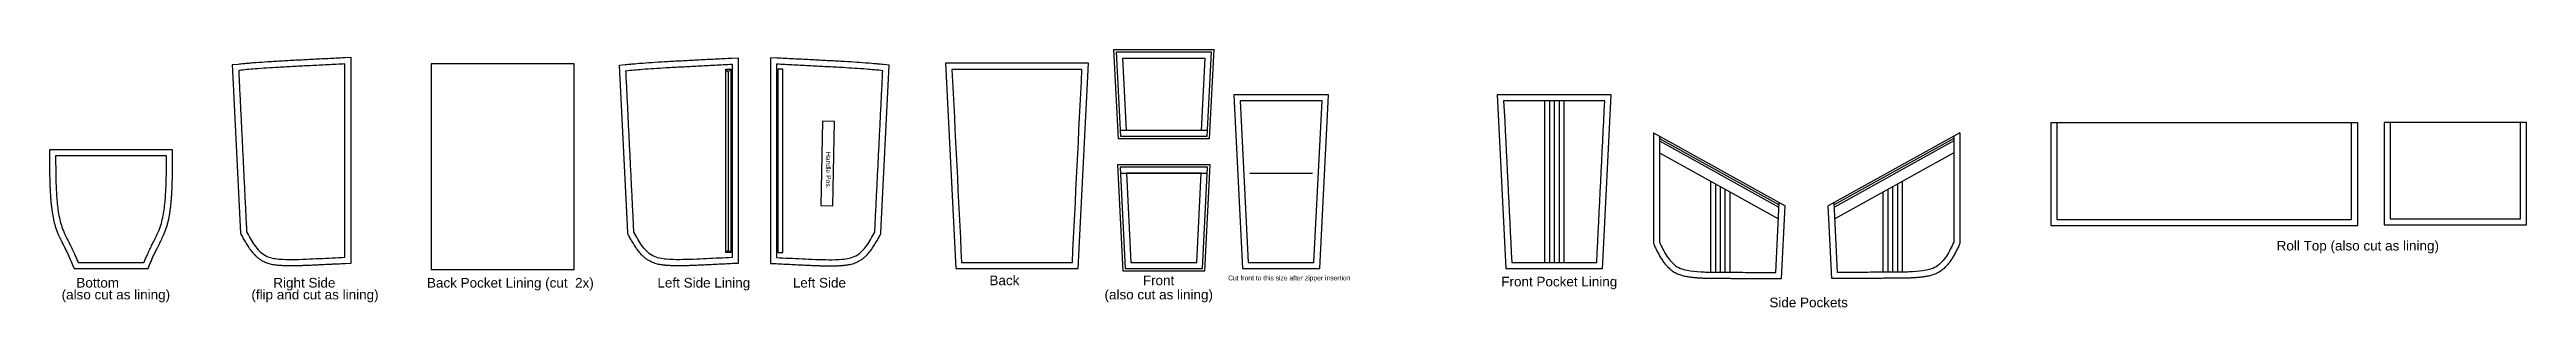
# Model space of a CAD drawing. Header units: millimetres. Extents: x 262 to 5403, y 3675 to 4209.
import ezdxf

# ---------------------------------------------------------------- set-up
doc = ezdxf.new("R2010")
doc.units = ezdxf.units.MM
doc.layers.add('Default', color=18, linetype='Continuous', true_color=0x000000)
doc.styles.add('Default', font='arial.ttf')

msp = doc.modelspace()

# ---------------------------------------------------------------- linework, layer by layer
at = {"layer": 'Default'}
for p, q in [((1670.8, 4163.6), (1665.8, 4168.6)), ((1670.8, 4163.6), (1675.8, 4168.6)), ((1670.8, 4163.6), (1670.8, 3793.6)), ((3365.3, 4102.9), (3365.3, 3767.9)), ((3405.3, 4102.9), (3365.3, 4102.9)), ((3375.3, 4102.9), (3375.3, 3767.9)), ((3385.3, 4102.9), (3385.3, 3767.9)), ((3395.3, 4102.9), (3395.3, 3767.9)), ((3395.3, 4102.9), (3395.3, 3767.9)), ((3405.3, 4102.9), (3405.3, 3767.9)), ((2665.1, 4041.8), (2484.6, 4041.8)), ((3591.1, 4037.1), (3864.5, 3885.5)), ((3591.1, 4037.1), (3591.1, 3806.9)), ((3603.8, 4025.1), (3851.9, 3887.5)), ((3603.8, 4020.1), (3851.7, 3882.6)), ((4227.4, 4037.1), (3954, 3885.5)), ((4214.7, 4025.1), (3966.6, 3887.5)), ((4214.7, 4020.1), (3966.8, 3882.6)), ((4227.4, 4037.1), (4227.4, 3806.9)), ((5053.2, 4057.2), (4415.8, 4057.2)), ((5403.5, 4058.3), (5108.1, 4058.3)), ((3603.8, 3995.1), (3850.5, 3858.3)), ((4214.7, 3995.1), (3968, 3858.3)), ((2484.6, 3952.9), (2665.1, 3952.9)), ((2753.3, 3952.9), (2883.3, 3952.9)), ((3710.4, 3747.7), (3710.4, 3936)), ((3720.4, 3747.7), (3720.4, 3930.4)), ((3730.4, 3747.7), (3730.4, 3924.9)), ((3740.4, 3747.7), (3740.4, 3919.4)), ((3750.4, 3747.7), (3750.4, 3913.8)), ((4068.2, 3747.7), (4068.2, 3913.8)), ((4078.2, 3747.7), (4078.2, 3919.4)), ((4088.2, 3747.7), (4088.2, 3924.9)), ((4098.2, 3747.7), (4098.2, 3930.4)), ((4108.2, 3747.7), (4108.2, 3936)), ((3857.1, 3734.6), (3864.5, 3885.5)), ((3961.4, 3734.6), (3954, 3885.5)), ((3591.1, 3806.9), (3592.4, 3804.3)), ((4227.4, 3806.9), (4226.2, 3804.3)), ((1670.8, 3793.6), (1665.8, 3788.6)), ((1670.8, 3793.6), (1675.8, 3788.6)), ((3365.3, 3767.9), (3405.3, 3767.9)), ((3710.1, 3735), (3710.2, 3735)), ((3710.2, 3735), (3750.2, 3735)), ((3710.4, 3747.7), (3750.4, 3747.7)), ((3845, 3734.6), (3857.1, 3734.6)), ((3973.5, 3734.6), (3961.4, 3734.6)), ((4108.2, 3747.7), (4068.2, 3747.7)), ((4108.3, 3735), (4068.3, 3735)), ((4108.4, 3735), (4108.3, 3735))]:
    msp.add_line(p, q, dxfattribs=at)
for points in [[(653.1, 4178.8), (641.1, 4177.6), (641.7, 4165.5), (658.4, 3827.7), (659.7, 3825.1)], [(875.6, 3766), (887.6, 3766.6), (887.6, 4193), (874.3, 4192.3)], [(1462.1, 3830), (1445, 4177.1), (1457, 4178.3)], [(1678.2, 4191.8), (1691.5, 4192.5), (1691.5, 3766), (1679.5, 3765.4)], [(1771.5, 4191.8), (1758.1, 4192.5), (1758.1, 3766), (1770.2, 3765.4)], [(1987.6, 3830), (2004.7, 4177.1), (1992.7, 4178.3)], [(3603.8, 4030.1), (3603.8, 3995.1), (3603.8, 3809.8)], [(4214.7, 4030.1), (4214.7, 3995.1), (4214.7, 3809.8)], [(4415.8, 4057.2), (4415.8, 3844.5), (5053.2, 3844.5), (5053.2, 4057.2)], [(4428.5, 4057.2), (4428.5, 3857.2), (5040.5, 3857.2), (5040.5, 4057.2)], [(5108.1, 4058.3), (5108.1, 3845.6), (5403.5, 3845.6), (5403.5, 4058.3)], [(5120.8, 4058.3), (5120.8, 3858.3), (5390.8, 3858.3), (5390.8, 4058.3)], [(517.2, 3988.9), (517.2, 4001.6), (261.8, 4001.6), (261.8, 3988.9)], [(3845, 3747.3), (3852.2, 3892.4)], [(3973.5, 3747.3), (3966.4, 3892.4)], [(1463.6, 3824.6), (1462.3, 3827.1), (1462.1, 3830)], [(1986, 3824.6), (1987.4, 3827.1), (1987.6, 3830)], [(309.5, 3763), (312.8, 3755.2), (321.2, 3755.2)], [(321.2, 3755.2), (466.2, 3755.2), (469.5, 3763)]]:
    msp.add_lwpolyline(points, dxfattribs=at)
for points in [[(1054, 3753), (1351, 3753), (1351, 4180), (1054, 4180)], [(1675.8, 3788.6), (1665.8, 3788.6), (1665.8, 4168.6), (1675.8, 4168.6)], [(1773.8, 3788.6), (1783.8, 3788.6), (1783.8, 4168.6), (1773.8, 4168.6)], [(2142.9, 3755.2), (2397.1, 3755.2), (2418.4, 4181.1), (2121.6, 4181.1)], [(2669.2, 4024.1), (2480.5, 4024.1), (2471.3, 4209.5), (2678.5, 4209.5)], [(2664.4, 4029.1), (2485.3, 4029.1), (2476.5, 4204.5), (2673.2, 4204.5)], [(2652.4, 4041.8), (2497.4, 4041.8), (2489.9, 4191.8), (2659.9, 4191.8)], [(2916.7, 4115.6), (2720, 4115.6), (2738, 3755.2), (2898.7, 3755.2)], [(3490.3, 4115.6), (3267, 4115.6), (3267.6, 4102.2), (3285, 3755.2), (3485.7, 3755.2), (3486.3, 3767.2), (3503.7, 4115.6)], [(2903.3, 4102.9), (2733.3, 4102.9), (2750.1, 3767.9), (2886.6, 3767.9)], [(1862.7, 3886), (1887.7, 3885.5), (1891.3, 4060.5), (1866.4, 4061)], [(2478.8, 3970.6), (2489.8, 3750.2), (2660, 3750.2), (2671, 3970.6)], [(2484, 3965.6), (2494.5, 3755.2), (2655.2, 3755.2), (2665.7, 3965.6)], [(2497.4, 3952.9), (2506.6, 3767.9), (2643.1, 3767.9), (2652.4, 3952.9)]]:
    msp.add_lwpolyline(points, close=True, dxfattribs=at)
for points, knots in [([(874.3, 4192.3), (862.8, 4191.8), (839.9, 4190.6), (806.2, 4188.9), (773.5, 4187.2), (746.9, 4185.8), (727.1, 4184.6), (710.1, 4183.5), (695.2, 4182.5), (681.5, 4181.5), (672.9, 4180.7), (663.6, 4179.9), (657, 4179.2), (653.1, 4178.8)], [672.751902, 672.751902, 672.751902, 672.751902, 707.463841, 741.483169, 773.874424, 805.80004, 821.304087, 833.258221, 856.984506, 866.197233, 874.515112, 882.802913, 894.378577, 894.378577, 894.378577, 894.378577]), ([(874.9, 4179.7), (862.8, 4179), (838.8, 4177.8), (804, 4176.1), (770.2, 4174.3), (739.9, 4172.6), (712.6, 4171), (690.6, 4169.5), (671.3, 4167.9), (660, 4166.7), (654.4, 4166.2)], [1617.485135, 1617.485135, 1617.485135, 1617.485135, 1656.360421, 1695.235706, 1732.752488, 1770.26927, 1798.771993, 1827.274717, 1847.379926, 1867.485135, 1867.485135, 1867.485135, 1867.485135]), ([(1457, 4178.3), (1460.9, 4178.7), (1466.1, 4179.2), (1472.8, 4179.8), (1481.3, 4180.6), (1496.4, 4181.8), (1519.3, 4183.4), (1547, 4185), (1577.5, 4186.7), (1610.2, 4188.4), (1643.8, 4190.1), (1666.7, 4191.2), (1678.2, 4191.8)], [339.802265, 339.802265, 339.802265, 339.802265, 351.508107, 355.628678, 359.764121, 377.289945, 400.968422, 428.635385, 460.499021, 492.832108, 526.784176, 561.426285, 561.426285, 561.426285, 561.426285]), ([(1458.3, 4165.6), (1463.9, 4166.2), (1475.1, 4167.3), (1494.5, 4169), (1516.5, 4170.5), (1543.8, 4172.1), (1574.1, 4173.8), (1607.9, 4175.5), (1642.7, 4177.3), (1666.7, 4178.5), (1678.8, 4179.1)], [0, 0, 0, 0, 20.105209, 40.210419, 68.713142, 97.215865, 134.732647, 172.249429, 211.124714, 250, 250, 250, 250]), ([(1991.4, 4165.6), (1985.8, 4166.2), (1974.5, 4167.3), (1955.2, 4169), (1933.2, 4170.5), (1905.9, 4172.1), (1875.6, 4173.8), (1841.8, 4175.5), (1807, 4177.3), (1783, 4178.5), (1770.8, 4179.1)], [0, 0, 0, 0, 20.105209, 40.210419, 68.713142, 97.215865, 134.732647, 172.249429, 211.124714, 250, 250, 250, 250]), ([(1992.7, 4178.3), (1988.8, 4178.7), (1983.5, 4179.2), (1976.9, 4179.8), (1968.4, 4180.6), (1953.3, 4181.8), (1930.4, 4183.4), (1902.7, 4185), (1872.1, 4186.7), (1839.4, 4188.4), (1805.8, 4190.1), (1783, 4191.2), (1771.5, 4191.8)], [339.802265, 339.802265, 339.802265, 339.802265, 351.508107, 355.628678, 359.764121, 377.289945, 400.968422, 428.635385, 460.499021, 492.832108, 526.784176, 561.426285, 561.426285, 561.426285, 561.426285]), ([(261.8, 3988.9), (261.8, 3979.8), (261.8, 3961.6), (262.1, 3941), (262.5, 3928.1), (262.8, 3921.9), (263.2, 3913.2), (263.8, 3903.6), (264.6, 3893.9), (265.3, 3886.7), (266.2, 3879.5), (267.6, 3869.7), (269.3, 3859.9), (271.6, 3850.1), (274.4, 3840), (277.5, 3831.4), (280.4, 3824.5), (282.2, 3820.5), (284, 3816.8), (285.7, 3813.3), (287.8, 3809.1), (289.9, 3805.1), (291.9, 3801.1), (293.5, 3798), (295.3, 3794.3), (297.5, 3789.9), (299.5, 3785.5), (301.5, 3781.3), (304.9, 3773.8), (307.5, 3767.8), (309.5, 3763)], [694.299409, 694.299409, 694.299409, 694.299409, 721.571357, 749.089902, 756.014076, 760.454694, 767.636576, 782.093101, 789.36986, 796.627991, 803.918336, 811.280229, 826.14962, 833.811092, 841.593666, 857.297423, 861.182858, 864.279129, 870.363112, 873.351086, 876.303678, 884.182928, 887.069774, 889.717564, 894.606596, 899.481024, 904.325814, 909.171601, 913.430135, 928.993542, 928.993542, 928.993542, 928.993542]), ([(274.5, 3988.9), (274.5, 3967.9), (274.5, 3941.5), (276.1, 3909.6), (277.3, 3893.4), (279.2, 3877.2), (282, 3861), (286, 3844.9), (291.5, 3830.3), (297.9, 3817.3), (303.7, 3806), (309.1, 3795.2), (313.6, 3785.4), (317.7, 3776.3), (320.1, 3770.7), (321.2, 3767.9)], [919.668496, 919.668496, 919.668496, 919.668496, 982.689187, 999.042893, 1015.396599, 1031.71323, 1048.029862, 1064.673213, 1081.432818, 1094.758523, 1108.084228, 1119.591816, 1131.099403, 1140.300969, 1149.502536, 1149.502536, 1149.502536, 1149.502536]), ([(457.7, 3767.9), (458.9, 3770.7), (461.3, 3776.3), (465.4, 3785.4), (469.9, 3795.2), (475.3, 3806), (481.1, 3817.3), (487.5, 3830.3), (493, 3844.9), (497, 3861), (499.8, 3877.2), (501.7, 3893.4), (502.9, 3909.6), (504.5, 3941.5), (504.5, 3967.9), (504.5, 3988.9)], [459.834248, 459.834248, 459.834248, 459.834248, 469.035814, 478.23738, 489.744968, 501.252556, 514.578261, 527.903966, 544.663571, 561.306922, 577.623553, 593.940184, 610.29389, 626.647596, 689.668288, 689.668288, 689.668288, 689.668288]), ([(469.5, 3763), (471.5, 3767.8), (474.7, 3775.3), (478.8, 3784.2), (481.5, 3789.9), (483.7, 3794.3), (485.5, 3798), (487.1, 3801.1), (489.1, 3805.1), (491.7, 3810), (494.6, 3816), (496.8, 3820.5), (498.6, 3824.5), (501.5, 3831.4), (504.2, 3838.8), (506.4, 3846.3), (507.7, 3851.3), (509.1, 3857.5), (510.6, 3864.9), (511.8, 3872.2), (512.8, 3879.4), (513.7, 3886.7), (514.3, 3892.7), (514.7, 3897.6), (515.1, 3902.4), (515.5, 3908.4), (515.9, 3915.6), (516.2, 3921.9), (516.5, 3928.1), (516.9, 3941), (517.2, 3961.6), (517.2, 3979.8), (517.2, 3988.9)], [214.97428, 214.97428, 214.97428, 214.97428, 230.537687, 239.642008, 244.486798, 249.361226, 254.250258, 256.898048, 259.784894, 267.664144, 273.60471, 279.688693, 282.784964, 286.670399, 302.374156, 306.265443, 310.15673, 317.818202, 325.252897, 332.687593, 340.013712, 347.339831, 354.597962, 358.236341, 361.874721, 369.102983, 376.331246, 383.513128, 387.953746, 394.87792, 422.396465, 449.668413, 449.668413, 449.668413, 449.668413]), ([(659.7, 3825.1), (661.3, 3822.2), (663.7, 3817.8), (667.1, 3811.9), (669.8, 3807.5), (672.6, 3803), (675, 3799.4), (677, 3796.5), (679, 3793.7), (681.7, 3790.2), (685.1, 3786.2), (688.9, 3782.2), (692.4, 3779.1), (695.1, 3776.9), (697.2, 3775.3), (699.4, 3773.8), (702, 3772.2), (705.3, 3770.4), (708.7, 3768.8), (712.1, 3767.4), (715.4, 3766.2), (719.6, 3765), (724.6, 3763.9), (729.5, 3763.1), (733.5, 3762.7), (736.2, 3762.4), (737.7, 3762.3), (739.1, 3762.2), (743.2, 3761.9), (749.9, 3761.6), (757.3, 3761.5), (762.5, 3761.4), (765.3, 3761.4), (769.4, 3761.5), (775.6, 3761.6), (784.1, 3761.8), (792.8, 3762.1), (802.7, 3762.5), (811.7, 3762.9), (820.3, 3763.3), (830.3, 3763.7), (841.1, 3764.3), (851.8, 3764.8), (862.4, 3765.3), (870.3, 3765.7), (875.6, 3766)], [0, 0, 0, 0, 9.881448, 15.070194, 20.315877, 25.577504, 30.820503, 33.423876, 36.002623, 41.245848, 46.598969, 51.949423, 57.633191, 60.499419, 62.599722, 65.531571, 68.495894, 71.45305, 77.024324, 79.751038, 82.418181, 87.654062, 92.751092, 97.715235, 102.585232, 104.992609, 105.821442, 106.944018, 109.195184, 118.151229, 127.056715, 131.454237, 133.612295, 135.638001, 143.676241, 152.243385, 161.064411, 169.912324, 182.031102, 187.951681, 195.858086, 212.093776, 220.147468, 228.077394, 243.933624, 243.933624, 243.933624, 243.933624]), ([(670.9, 3831.2), (675.8, 3822.1), (681.7, 3811.7), (690.7, 3799.1), (694, 3795.2), (701.5, 3787.8), (705.5, 3784.7), (719.1, 3777.4), (728.2, 3775.8), (747.3, 3774.3), (757.1, 3774.1), (782.7, 3774.2), (805.4, 3775.3), (830.7, 3776.5), (839.6, 3776.9), (857.4, 3777.8), (866.2, 3778.2), (874.9, 3778.7)], [986.834215, 986.834215, 986.834215, 986.834215, 1018.354827, 1018.354827, 1034.234632, 1034.234632, 1050.363106, 1050.363106, 1081.192927, 1081.192927, 1110.073924, 1110.073924, 1160.969792, 1160.969792, 1189.046068, 1189.046068, 1216.487376, 1216.487376, 1216.487376, 1216.487376]), ([(1679.5, 3765.4), (1674.2, 3765.2), (1663.6, 3764.6), (1647.6, 3763.8), (1634.2, 3763.2), (1624.2, 3762.7), (1615.6, 3762.3), (1606.6, 3761.9), (1596.7, 3761.5), (1587.9, 3761.2), (1580.8, 3761), (1575.2, 3760.9), (1571.9, 3760.9), (1569.2, 3760.9), (1566.3, 3760.9), (1561.2, 3760.9), (1553.7, 3761.1), (1547.1, 3761.4), (1542.7, 3761.7), (1540.5, 3761.9), (1537.4, 3762.1), (1533.4, 3762.6), (1528.4, 3763.4), (1523.5, 3764.5), (1518.4, 3765.9), (1513.4, 3767.8), (1509.2, 3769.8), (1505.8, 3771.7), (1503.3, 3773.3), (1501.1, 3774.8), (1499, 3776.3), (1496.2, 3778.6), (1492.8, 3781.7), (1489, 3785.6), (1485.6, 3789.7), (1483.2, 3792.8), (1481.6, 3794.9), (1480.6, 3796.3), (1478.9, 3798.8), (1476.5, 3802.4), (1473.7, 3806.9), (1471, 3811.4), (1467.6, 3817.3), (1465.2, 3821.7), (1463.6, 3824.6)], [991.511195, 991.511195, 991.511195, 991.511195, 1007.367529, 1023.350986, 1039.586636, 1047.493384, 1053.415289, 1065.538423, 1074.390069, 1083.214701, 1091.78474, 1095.898671, 1099.824586, 1101.849974, 1104.007063, 1108.402059, 1117.30126, 1126.251282, 1128.501221, 1130.451846, 1132.859225, 1137.729326, 1142.693708, 1147.791116, 1153.027518, 1158.422039, 1163.99412, 1166.950075, 1169.912917, 1172.84328, 1174.942502, 1177.807228, 1183.487914, 1188.83558, 1194.185992, 1199.426627, 1200.717834, 1202.004828, 1204.609553, 1209.855218, 1215.119467, 1220.367733, 1225.559018, 1235.445302, 1235.445302, 1235.445302, 1235.445302]), ([(1678.8, 3778.1), (1670, 3777.7), (1661.3, 3777.2), (1643.5, 3776.4), (1634.5, 3775.9), (1609.3, 3774.7), (1586.5, 3773.7), (1561, 3773.6), (1551.2, 3773.7), (1532.1, 3775.3), (1523, 3776.9), (1509.4, 3784.2), (1505.3, 3787.3), (1497.8, 3794.6), (1494.6, 3798.6), (1485.6, 3811.2), (1479.7, 3821.6), (1474.8, 3830.6)], [650.997759, 650.997759, 650.997759, 650.997759, 678.440245, 678.440245, 706.517791, 706.517791, 757.418695, 757.418695, 786.289949, 786.289949, 817.123721, 817.123721, 833.243449, 833.243449, 849.115193, 849.115193, 880.65095, 880.65095, 880.65095, 880.65095]), ([(1770.2, 3765.4), (1775.5, 3765.2), (1786.1, 3764.6), (1802.1, 3763.8), (1815.5, 3763.2), (1825.5, 3762.7), (1834.1, 3762.3), (1843.1, 3761.9), (1853, 3761.5), (1861.7, 3761.2), (1868.9, 3761), (1874.4, 3760.9), (1877.8, 3760.9), (1880.5, 3760.9), (1883.4, 3760.9), (1888.5, 3760.9), (1895.9, 3761.1), (1902.6, 3761.4), (1907, 3761.7), (1909.2, 3761.9), (1912.2, 3762.1), (1916.3, 3762.6), (1921.2, 3763.4), (1926.2, 3764.5), (1931.2, 3765.9), (1936.3, 3767.8), (1940.5, 3769.8), (1943.8, 3771.7), (1946.3, 3773.3), (1948.5, 3774.8), (1950.7, 3776.3), (1953.4, 3778.6), (1956.8, 3781.7), (1960.6, 3785.6), (1964.1, 3789.7), (1966.5, 3792.8), (1968.1, 3794.9), (1969.1, 3796.3), (1970.8, 3798.8), (1973.2, 3802.4), (1976, 3806.9), (1978.7, 3811.4), (1982.1, 3817.3), (1984.5, 3821.7), (1986, 3824.6)], [991.511195, 991.511195, 991.511195, 991.511195, 1007.367529, 1023.350986, 1039.586636, 1047.493384, 1053.415289, 1065.538423, 1074.390069, 1083.214701, 1091.78474, 1095.898671, 1099.824586, 1101.849974, 1104.007063, 1108.402059, 1117.30126, 1126.251282, 1128.501221, 1130.451846, 1132.859225, 1137.729326, 1142.693708, 1147.791116, 1153.027518, 1158.422039, 1163.99412, 1166.950075, 1169.912917, 1172.84328, 1174.942502, 1177.807228, 1183.487914, 1188.83558, 1194.185992, 1199.426627, 1200.717834, 1202.004828, 1204.609553, 1209.855218, 1215.119467, 1220.367733, 1225.559018, 1235.445302, 1235.445302, 1235.445302, 1235.445302]), ([(1770.8, 3778.1), (1779.6, 3777.7), (1788.4, 3777.2), (1806.1, 3776.4), (1815.1, 3775.9), (1840.4, 3774.7), (1863.1, 3773.7), (1888.7, 3773.6), (1898.5, 3773.7), (1917.6, 3775.3), (1926.7, 3776.9), (1940.3, 3784.2), (1944.3, 3787.3), (1951.8, 3794.6), (1955.1, 3798.6), (1964.1, 3811.2), (1970, 3821.6), (1974.9, 3830.6)], [650.997759, 650.997759, 650.997759, 650.997759, 678.440245, 678.440245, 706.517791, 706.517791, 757.418695, 757.418695, 786.289949, 786.289949, 817.123721, 817.123721, 833.243449, 833.243449, 849.115193, 849.115193, 880.65095, 880.65095, 880.65095, 880.65095]), ([(3603.8, 3809.8), (3608.2, 3800.6), (3613.6, 3789.9), (3622, 3776.9), (3625.1, 3772.7), (3632.2, 3765), (3636.1, 3761.7), (3649.3, 3753.8), (3658.3, 3751.7), (3677.3, 3749.3), (3687.1, 3748.6), (3700.6, 3748), (3705.4, 3747.8), (3710.4, 3747.7)], [185.461923, 185.461923, 185.461923, 185.461923, 216.982536, 216.982536, 232.862341, 232.862341, 248.990815, 248.990815, 279.820635, 279.820635, 308.701633, 308.701633, 322.139936, 322.139936, 322.139936, 322.139936]), ([(4214.7, 3809.8), (4210.3, 3800.6), (4204.9, 3789.9), (4196.5, 3776.9), (4193.5, 3772.7), (4186.3, 3765), (4182.5, 3761.7), (4169.2, 3753.8), (4160.2, 3751.7), (4141.2, 3749.3), (4131.4, 3748.6), (4117.9, 3748), (4113.1, 3747.8), (4108.2, 3747.7)], [185.461923, 185.461923, 185.461923, 185.461923, 216.982536, 216.982536, 232.862341, 232.862341, 248.990815, 248.990815, 279.820635, 279.820635, 308.701633, 308.701633, 322.139936, 322.139936, 322.139936, 322.139936]), ([(3592.4, 3804.3), (3593.6, 3801.7), (3596.2, 3796.4), (3599.6, 3789.7), (3602.5, 3784.3), (3604.8, 3780.3), (3607.2, 3776.4), (3609.7, 3772.5), (3612.3, 3768.7), (3615.2, 3765), (3617.9, 3761.7), (3620.9, 3758.5), (3623.5, 3756), (3626.6, 3753.3), (3630, 3750.7), (3634.2, 3748), (3638.6, 3745.6), (3642.9, 3743.6), (3647.3, 3742), (3651.6, 3740.7), (3656, 3739.6), (3660.2, 3738.8), (3663.8, 3738.2), (3667.3, 3737.7), (3671.9, 3737.2), (3678.4, 3736.6), (3686.2, 3736), (3692.3, 3735.6), (3696.4, 3735.5), (3699.2, 3735.3), (3703.6, 3735.2), (3707.5, 3735.1), (3710.1, 3735)], [226.151788, 226.151788, 226.151788, 226.151788, 234.825087, 243.975746, 248.621288, 253.262085, 257.86489, 262.423539, 267.038064, 271.736671, 276.532644, 279.725515, 284.750236, 287.287283, 292.273502, 297.494761, 302.411887, 307.189534, 311.840586, 316.378739, 320.817269, 325.171744, 329.457808, 331.685762, 335.60716, 343.491271, 351.347224, 359.065605, 361.790287, 363.598887, 367.32803, 375.152955, 375.152955, 375.152955, 375.152955]), ([(4226.2, 3804.3), (4224.9, 3801.7), (4222.3, 3796.4), (4218.9, 3789.7), (4216, 3784.3), (4213.7, 3780.3), (4211.3, 3776.4), (4208.8, 3772.5), (4206.2, 3768.7), (4203.3, 3765), (4200.6, 3761.7), (4197.6, 3758.5), (4195.1, 3756), (4191.9, 3753.3), (4188.5, 3750.7), (4184.3, 3748), (4179.9, 3745.6), (4175.6, 3743.6), (4171.2, 3742), (4166.9, 3740.7), (4162.6, 3739.6), (4158.3, 3738.8), (4154.7, 3738.2), (4151.2, 3737.7), (4146.6, 3737.2), (4140.1, 3736.6), (4132.3, 3736), (4126.2, 3735.6), (4122.1, 3735.5), (4119.4, 3735.3), (4114.9, 3735.2), (4111.1, 3735.1), (4108.4, 3735)], [226.151788, 226.151788, 226.151788, 226.151788, 234.825087, 243.975746, 248.621288, 253.262085, 257.86489, 262.423539, 267.038064, 271.736671, 276.532644, 279.725515, 284.750236, 287.287283, 292.273502, 297.494761, 302.411887, 307.189534, 311.840586, 316.378739, 320.817269, 325.171744, 329.457808, 331.685762, 335.60716, 343.491271, 351.347224, 359.065605, 361.790287, 363.598887, 367.32803, 375.152955, 375.152955, 375.152955, 375.152955]), ([(3750.2, 3735), (3753.8, 3734.9), (3760.9, 3734.8), (3771.5, 3734.7), (3781.8, 3734.7), (3797.5, 3734.6), (3818.4, 3734.6), (3836.2, 3734.6), (3845, 3734.6)], [415.280501, 415.280501, 415.280501, 415.280501, 425.937279, 436.686339, 447.133177, 456.720817, 483.709862, 510.070928, 510.070928, 510.070928, 510.070928]), ([(3750.4, 3747.7), (3764.2, 3747.4), (3779.7, 3747.4), (3800.7, 3747.3), (3809.7, 3747.3), (3827.4, 3747.3), (3836.2, 3747.3), (3845, 3747.3)], [362.139936, 362.139936, 362.139936, 362.139936, 399.597501, 399.597501, 427.673777, 427.673777, 455.115085, 455.115085, 455.115085, 455.115085]), ([(4068.2, 3747.7), (4054.3, 3747.4), (4038.8, 3747.4), (4017.9, 3747.3), (4008.9, 3747.3), (3991.1, 3747.3), (3982.3, 3747.3), (3973.5, 3747.3)], [362.139936, 362.139936, 362.139936, 362.139936, 399.597501, 399.597501, 427.673777, 427.673777, 455.115085, 455.115085, 455.115085, 455.115085]), ([(4068.3, 3735), (4064.8, 3734.9), (4057.6, 3734.8), (4047, 3734.7), (4036.7, 3734.7), (4021.1, 3734.6), (4000.1, 3734.6), (3982.3, 3734.6), (3973.5, 3734.6)], [415.280501, 415.280501, 415.280501, 415.280501, 425.937279, 436.686339, 447.133177, 456.720817, 483.709862, 510.070928, 510.070928, 510.070928, 510.070928])]:
    msp.add_open_spline(points, degree=3, knots=knots, dxfattribs=at)
for points, degree in [([(654.4, 4166.2), (662.6, 3998.7), (670.9, 3831.2)], 2), ([(874.9, 3778.7), (874.9, 3979.2), (874.9, 4179.7)], 2), ([(1474.8, 3830.6), (1466.5, 3998.1), (1458.3, 4165.6)], 2), ([(1678.8, 4179.1), (1678.8, 3978.6), (1678.8, 3778.1)], 2), ([(1770.8, 4179.1), (1770.8, 3978.6), (1770.8, 3778.1)], 2), ([(1974.9, 3830.6), (1983.1, 3998.1), (1991.4, 4165.6)], 2), ([(2405, 4168.4), (2315, 4168.4), (2225, 4168.4), (2135, 4168.4)], 3), ([(2135, 4168.4), (2141.7, 4034.9), (2148.3, 3901.4), (2155, 3767.9)], 3), ([(2385, 3767.9), (2391.7, 3901.4), (2398.3, 4034.9), (2405, 4168.4)], 3), ([(3365.3, 4102.9), (3337, 4102.9), (3308.7, 4102.9), (3280.3, 4102.9)], 3), ([(3280.3, 4102.9), (3285.9, 3991.2), (3291.5, 3879.5), (3297.1, 3767.9)], 3), ([(3490.3, 4102.9), (3462, 4102.9), (3433.7, 4102.9), (3405.3, 4102.9)], 3), ([(3473.6, 3767.9), (3479.2, 3879.5), (3484.7, 3991.2), (3490.3, 4102.9)], 3), ([(504.5, 3988.9), (389.5, 3988.9), (274.5, 3988.9)], 2), ([(321.2, 3767.9), (389.5, 3767.9), (457.7, 3767.9)], 2), ([(2155, 3767.9), (2231.7, 3767.9), (2308.3, 3767.9), (2385, 3767.9)], 3), ([(3297.1, 3767.9), (3319.8, 3767.9), (3342.6, 3767.9), (3365.3, 3767.9)], 3), ([(3405.3, 3767.9), (3428.1, 3767.9), (3450.8, 3767.9), (3473.6, 3767.9)], 3)]:
    msp.add_open_spline(points, degree=degree, dxfattribs=at)

# ---------------------------------------------------------------- texts
at = {"layer": 'Default', "insert": (1883.4, 3997.2), "char_height": 10, "width": 169.022, "attachment_point": 1, "rotation": 270, "style": 'Default'}
msp.add_mtext('Handle Pos.', dxfattribs=at)
at = {"layer": 'Default', "attachment_point": 1, "style": 'Default'}
for s, insert, char_height, width in [('Roll Top (also cut as lining)', (4884.9, 3812.7), 20, 708.261), ('(also cut as lining)', (286.9, 3711.3), 20, 485.87), ('Bottom', (317.5, 3735.8), 20, 212.609), ('(flip and cut as lining)', (680.8, 3711.3), 20, 563.043), ('Right Side', (726.3, 3735.8), 20, 294.348), ('Back Pocket Lining (cut  2x)', (1045.3, 3735.7), 20, 726.957), ('Left Side Lining', (1523.7, 3735.8), 20, 419.565), ('Left Side', (1804.7, 3735.8), 20, 257.174), ('Back', (2212.9, 3740.7), 20, 163.478), ('(also cut as lining)', (2451.7, 3711.3), 20, 485.87), ('Front', (2531.3, 3740.7), 20, 169.348), ('Cut front to this size after zipper insertion', (2708.4, 3740.7), 10, 523.043), ('Front Pocket Lining', (3275.4, 3738.2), 20, 515.217), ('Side Pockets', (3831.9, 3694.9), 20, 362.609)]:
    msp.add_mtext(s, dxfattribs=dict(at, insert=insert, char_height=char_height, width=width))

doc.saveas('drawing.dxf')
